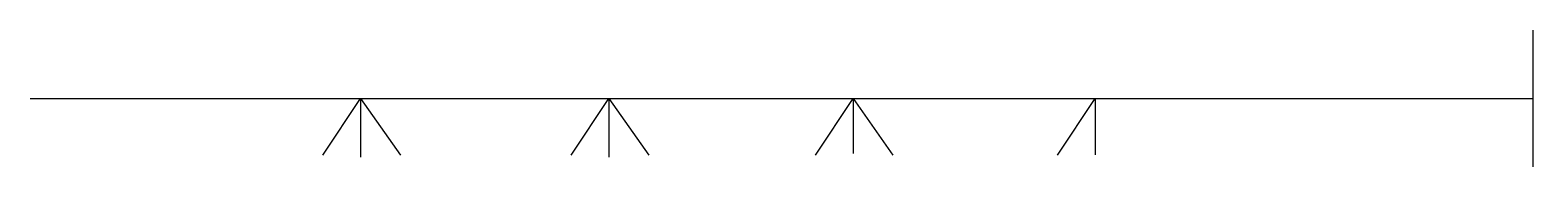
# Model space of a CAD drawing. Extents: x 928096 to 931610, y -1059153 to -1058833.
import ezdxf

# ---------------------------------------------------------------- set-up
doc = ezdxf.new("R2010")
doc.units = 0
doc.header["$LTSCALE"] = 1000
doc.header["$MEASUREMENT"] = 0
doc.layers.get('0').update_dxf_attribs({"linetype": 'CONTINUOUS'})
doc.layers.add('GJFL', color=3, linetype='CONTINUOUS')
doc.layers.add('pgl', color=4, linetype='CONTINUOUS')

msp = doc.modelspace()

# ---------------------------------------------------------------- linework, layer by layer
for p, q in [((928120.8, -1058992.7), (930880.5, -1058992.7)), ((928780.7, -1059125.5), (928868.6, -1058992.7)), ((928868.6, -1058992.7), (928868.6, -1059129.7)), ((928868.6, -1058992.7), (928961.9, -1059125.5)), ((929361, -1059125.5), (929449, -1058992.7)), ((929449, -1058992.7), (929449, -1059129.7)), ((929449, -1058992.7), (929542.3, -1059125.5)), ((929932, -1059125.5), (930020, -1058992.7)), ((930020, -1058992.7), (930020, -1059121.6)), ((930020, -1058992.7), (930113.3, -1059125.5)), ((930498.4, -1059125.5), (930586.3, -1058992.7)), ((930586.3, -1058992.7), (930586.3, -1059124.4))]:
    msp.add_line(p, q)
at = {"layer": 'GJFL'}
msp.add_line((931609.8, -1058832.6), (931609.8, -1059152.9), dxfattribs=at)
at = {"layer": 'pgl'}
msp.add_line((928095.8, -1058992.7), (931609.8, -1058992.7), dxfattribs=at)

doc.saveas('drawing.dxf')
